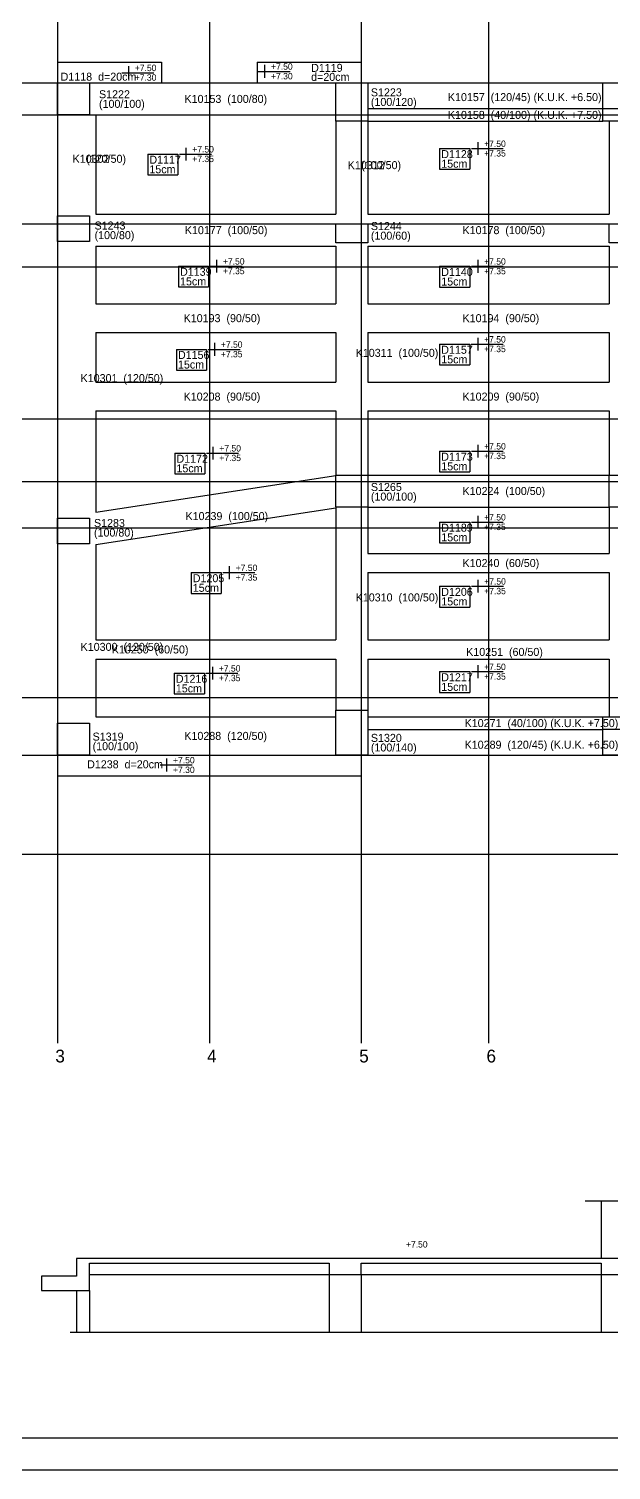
# Model space of a CAD drawing. Header units: millimetres. Extents: x -471670 to -452584, y -75378 to -66578.
# Drawn here: x -469041 to -467220, y -75378 to -70875 of the extents above; entities that cross this region are included whole.
import ezdxf

# ---------------------------------------------------------------- set-up
doc = ezdxf.new("R2010")
doc.units = ezdxf.units.MM
for name, color, linetype in [('KM Aks', 7, 'Continuous'), ('KM Döşeme Markası', 7, 'Continuous'), ('KM Kesik', 7, 'Continuous'), ('KM Kesit', 7, 'Continuous'), ('KM Kesit görünüş', 7, 'Continuous'), ('KM Kiriş', 7, 'Continuous'), ('KM Kiriş Markası', 7, 'Continuous'), ('KM Kolon', 7, 'Continuous'), ('KM Kolon Markası', 7, 'Continuous'), ('KM Kot kesit', 7, 'Continuous'), ('LGP-SLAB2', 7, 'Continuous'), ('REBAR_DET2', 7, 'Continuous'), ('REBAR_DET3', 7, 'Continuous'), ('TABLO', 7, 'Continuous'), ('VM Aks Markası', 7, 'Continuous')]:
    doc.layers.add(name, color=color, linetype=linetype)

msp = doc.modelspace()

# ---------------------------------------------------------------- linework, layer by layer
at = {"layer": 'KM Aks'}
for p, q in [((-468951.6, -66888.6), (-468951.6, -74043.9)), ((-468476.6, -66888.6), (-468476.6, -74043.9)), ((-468001.6, -66888.6), (-468001.6, -74043.9)), ((-467604.1, -66888.6), (-467604.1, -74043.9)), ((-469386.6, -71043.6), (-455515.4, -71043.6)), ((-469386.6, -71143.6), (-455515.4, -71143.6)), ((-469386.6, -71483.6), (-455515.4, -71483.6)), ((-469386.6, -71618.6), (-455515.4, -71618.6)), ((-469386.6, -72093.6), (-455515.4, -72093.6)), ((-469386.6, -72288.6), (-455515.4, -72288.6)), ((-469386.6, -72433.6), (-455515.4, -72433.6)), ((-469386.6, -72963.6), (-455515.4, -72963.6)), ((-469386.6, -73143.6), (-455515.4, -73143.6)), ((-469386.6, -73453.6), (-455515.4, -73453.6))]:
    msp.add_line(p, q, dxfattribs=at)
at = {"layer": 'KM Kesik'}
for p, q in [((-467302.1, -74535.9), (-464491.9, -74535.9)), ((-468911.6, -74946.2), (-456738.2, -74946.2))]:
    msp.add_line(p, q, dxfattribs=at)
at = {"layer": 'KM Kesit'}
msp.add_lwpolyline([(-462687.6, -74716.1), (-468891.6, -74716.1), (-468891.6, -74771.1), (-469001.7, -74771.1), (-469001.7, -74816.1), (-468891.6, -74816.1), (-468851.7, -74816.1), (-468851.7, -74731.1), (-468101.7, -74731.1), (-468101.7, -74766.1), (-468001.7, -74766.1), (-468001.7, -74731.1), (-467251.7, -74731.1), (-467251.7, -74766.1), (-467151.7, -74766.1)], dxfattribs=at)
at = {"layer": 'KM Kesit görünüş'}
for p, q in [((-467251.7, -74535.9), (-467251.7, -74716.1)), ((-468851.7, -74766.1), (-468101.7, -74766.1)), ((-468101.7, -74766.1), (-468101.7, -74946.2)), ((-468001.7, -74766.1), (-468001.7, -74946.2)), ((-468001.7, -74766.1), (-467251.7, -74766.1)), ((-467251.7, -74766.1), (-467251.7, -74946.2)), ((-468891.6, -74816.1), (-468891.6, -74946.2)), ((-468851.7, -74816.1), (-468851.7, -74946.2))]:
    msp.add_line(p, q, dxfattribs=at)
at = {"layer": 'KM Kiriş'}
for p, q in [((-468951.7, -70978.6), (-468951.7, -71043.6)), ((-468951.7, -70978.6), (-468626.7, -70978.6)), ((-468626.7, -70978.6), (-468626.7, -71043.6)), ((-468326.7, -70978.6), (-468326.7, -71043.6)), ((-468326.7, -70978.6), (-468001.7, -70978.6)), ((-468001.7, -70978.6), (-468001.7, -71043.6)), ((-468851.8, -71043.6), (-468081.7, -71043.6)), ((-467981.7, -71043.6), (-467126.7, -71043.6)), ((-468951.8, -71143.7), (-468951.8, -71458.6)), ((-468851.8, -71143.6), (-468081.7, -71143.6)), ((-468831.7, -71143.6), (-468831.7, -71453.6)), ((-467981.7, -71123.6), (-467246.7, -71123.6)), ((-468081.7, -71163.6), (-468081.7, -71453.6)), ((-467981.7, -71163.6), (-467246.7, -71163.6)), ((-467981.7, -71163.6), (-467981.7, -71453.6)), ((-467981.7, -71163.6), (-467246.7, -71163.6)), ((-467226.7, -71163.6), (-467226.7, -71453.6)), ((-468831.7, -71453.6), (-468081.7, -71453.6)), ((-467981.7, -71453.6), (-467226.7, -71453.6)), ((-468951.8, -71538.6), (-468951.7, -71823.6)), ((-468831.7, -71553.6), (-468081.7, -71553.6)), ((-468831.7, -71553.6), (-468831.7, -71733.6)), ((-468081.7, -71553.6), (-468081.7, -71733.6)), ((-467981.7, -71553.6), (-467226.7, -71553.6)), ((-467981.7, -71553.6), (-467981.7, -71733.6)), ((-467226.7, -71553.6), (-467226.7, -71733.6)), ((-468951.7, -71733.6), (-468951.7, -72068.6)), ((-468831.7, -71733.6), (-468081.7, -71733.6)), ((-467981.7, -71733.6), (-467226.7, -71733.6)), ((-468831.7, -71823.6), (-468081.7, -71823.6)), ((-468831.7, -71823.6), (-468831.7, -71978.6)), ((-468081.7, -71823.6), (-468081.7, -71978.6)), ((-467981.7, -71823.6), (-467226.7, -71823.6)), ((-467981.7, -71823.6), (-467981.7, -71978.6)), ((-467226.7, -71823.6), (-467226.7, -71978.6)), ((-468951.7, -71978.6), (-468951.8, -72393.6)), ((-468831.7, -71978.6), (-468081.7, -71978.6)), ((-467981.7, -71978.6), (-467226.7, -71978.6)), ((-468831.7, -72068.6), (-468081.7, -72068.6)), ((-468831.7, -72068.6), (-468831.7, -72384.9)), ((-468081.7, -72068.6), (-468081.7, -72268.6)), ((-467981.7, -72068.6), (-467226.7, -72068.6)), ((-467981.7, -72068.6), (-467981.7, -72268.6)), ((-467226.7, -72068.6), (-467226.7, -72268.6)), ((-468831.7, -72384.9), (-468081.7, -72270.5)), ((-467981.7, -72268.6), (-467226.7, -72268.6)), ((-468831.7, -72486.1), (-468081.7, -72371.6)), ((-468081.7, -72371.6), (-468081.7, -72783.6)), ((-467981.7, -72368.6), (-467226.7, -72368.6)), ((-467981.7, -72368.6), (-467981.7, -72513.6)), ((-467226.7, -72368.6), (-467226.7, -72513.6)), ((-468951.8, -72483.6), (-468951.7, -72843.6)), ((-468831.7, -72486.1), (-468831.7, -72783.6)), ((-467981.7, -72513.6), (-467226.7, -72513.6)), ((-467981.7, -72573.6), (-467226.7, -72573.6)), ((-467981.7, -72573.6), (-467981.7, -72783.6)), ((-467226.7, -72573.6), (-467226.7, -72783.6)), ((-468831.7, -72783.6), (-468081.7, -72783.6)), ((-467981.7, -72783.6), (-467226.7, -72783.6)), ((-468951.7, -72843.6), (-468951.8, -73043.7)), ((-468831.7, -72843.6), (-468081.7, -72843.6)), ((-468831.7, -72843.6), (-468831.7, -73023.6)), ((-468081.7, -72843.6), (-468081.7, -73003.7)), ((-467981.7, -72843.6), (-467226.7, -72843.6)), ((-467981.7, -72843.6), (-467981.7, -73003.7)), ((-467226.7, -72843.6), (-467226.7, -73023.6)), ((-468831.7, -73023.6), (-468081.7, -73023.6)), ((-467981.7, -73023.6), (-467246.7, -73023.6)), ((-467981.7, -73023.6), (-467246.7, -73023.6)), ((-467981.7, -73063.6), (-467246.7, -73063.6)), ((-468951.7, -73143.6), (-468951.7, -73208.6)), ((-468851.8, -73143.6), (-468081.7, -73143.6)), ((-468001.7, -73143.6), (-468001.7, -73208.6)), ((-467981.7, -73143.6), (-467126.7, -73143.6)), ((-467977.4, -73143.6), (-467118.4, -73143.6)), ((-468951.7, -73208.6), (-468001.7, -73208.6))]:
    msp.add_line(p, q, dxfattribs=at)
at = {"layer": 'KM Kolon'}
for points in [[(-468951.7, -71043.6), (-468851.7, -71043.6), (-468851.7, -71143.6), (-468951.7, -71143.6)], [(-468081.7, -71043.6), (-467981.7, -71043.6), (-467981.7, -71163.6), (-468081.7, -71163.6)], [(-467246.7, -71043.6), (-467146.7, -71043.6), (-467146.7, -71163.6), (-467246.7, -71163.6)], [(-467246.7, -71123.6), (-467146.7, -71123.6), (-467146.7, -71163.6), (-467246.7, -71163.6)], [(-468951.7, -71458.6), (-468851.7, -71458.6), (-468851.7, -71538.6), (-468951.7, -71538.6)], [(-468081.7, -71483.6), (-467981.7, -71483.6), (-467981.7, -71543.6), (-468081.7, -71543.6)], [(-467226.7, -71483.6), (-467126.7, -71483.6), (-467126.7, -71543.6), (-467226.7, -71543.6)], [(-468081.7, -72268.6), (-467981.7, -72268.6), (-467981.7, -72368.6), (-468081.7, -72368.6)], [(-467226.7, -72268.6), (-467126.7, -72268.6), (-467126.7, -72368.6), (-467226.7, -72368.6)], [(-468951.7, -72403.6), (-468851.7, -72403.6), (-468851.7, -72483.6), (-468951.7, -72483.6)], [(-468081.7, -73003.6), (-467981.7, -73003.6), (-467981.7, -73143.6), (-468081.7, -73143.6)], [(-467246.7, -73023.6), (-467146.7, -73023.6), (-467146.7, -73063.6), (-467246.7, -73063.6)], [(-467246.7, -73023.6), (-467146.7, -73023.6), (-467146.7, -73143.6), (-467246.7, -73143.6)], [(-468951.7, -73043.6), (-468851.7, -73043.6), (-468851.7, -73143.6), (-468951.7, -73143.6)]]:
    msp.add_lwpolyline(points, close=True, dxfattribs=at)
at = {"layer": 'LGP-SLAB2'}
for p, q in [((-468669.2, -71266), (-468575.1, -71266)), ((-468669.2, -71266), (-468669.2, -71331)), ((-468575.1, -71266), (-468575.1, -71331)), ((-467756.7, -71248.6), (-467662.6, -71248.6)), ((-467756.7, -71248.6), (-467756.7, -71313.6)), ((-467662.6, -71248.6), (-467662.6, -71313.6)), ((-467756.7, -71313.6), (-467662.6, -71313.6)), ((-468669.2, -71331), (-468575.1, -71331)), ((-468573.3, -71616.2), (-468479.2, -71616.2)), ((-468573.3, -71616.2), (-468573.3, -71681.2)), ((-468479.2, -71616.2), (-468479.2, -71681.2)), ((-467756.7, -71616.6), (-467662.6, -71616.6)), ((-467756.7, -71616.6), (-467756.7, -71681.6)), ((-467662.6, -71616.6), (-467662.6, -71681.6)), ((-468573.3, -71681.2), (-468479.2, -71681.2)), ((-467756.7, -71681.6), (-467662.6, -71681.6)), ((-467756.7, -71859.8), (-467662.7, -71859.8)), ((-467756.7, -71859.8), (-467756.7, -71924.8)), ((-467662.7, -71859.8), (-467662.7, -71924.8)), ((-468579.8, -71876), (-468485.7, -71876)), ((-468579.8, -71876), (-468579.8, -71941)), ((-468485.7, -71876), (-468485.7, -71941)), ((-468579.8, -71941), (-468485.7, -71941)), ((-467756.7, -71924.8), (-467662.7, -71924.8)), ((-468584.6, -72200.2), (-468490.5, -72200.2)), ((-468584.6, -72200.2), (-468584.6, -72265.2)), ((-468490.5, -72200.2), (-468490.5, -72265.2)), ((-467756.7, -72193.9), (-467662.6, -72193.9)), ((-467756.7, -72193.9), (-467756.7, -72258.9)), ((-467662.6, -72193.9), (-467662.6, -72258.9)), ((-468584.6, -72265.2), (-468490.5, -72265.2)), ((-467756.7, -72258.9), (-467662.6, -72258.9)), ((-467756.7, -72415.7), (-467662.6, -72415.7)), ((-467756.7, -72415.7), (-467756.7, -72480.7)), ((-467662.6, -72415.7), (-467662.6, -72480.7)), ((-467756.7, -72480.7), (-467662.6, -72480.7)), ((-468533.5, -72573.5), (-468439.4, -72573.5)), ((-468533.5, -72573.5), (-468533.5, -72638.5)), ((-468439.4, -72573.5), (-468439.4, -72638.5)), ((-467756.7, -72616.1), (-467662.4, -72616.1)), ((-467756.7, -72616.1), (-467756.7, -72681.1)), ((-467662.4, -72616.1), (-467662.4, -72681.1)), ((-468533.5, -72638.5), (-468439.4, -72638.5)), ((-467756.7, -72681.1), (-467662.4, -72681.1)), ((-468586.5, -72887.7), (-468492.2, -72887.7)), ((-468586.5, -72887.7), (-468586.5, -72952.7)), ((-468492.2, -72887.7), (-468492.2, -72952.7)), ((-467756.7, -72882.9), (-467662.6, -72882.9)), ((-467756.7, -72882.9), (-467756.7, -72947.9)), ((-467662.6, -72882.9), (-467662.6, -72947.9)), ((-467756.7, -72947.9), (-467662.6, -72947.9)), ((-468586.5, -72952.7), (-468492.2, -72952.7))]:
    msp.add_line(p, q, dxfattribs=at)
at = {"layer": 'REBAR_DET2'}
for p, q in [((-468749.8, -71011.8), (-468649.8, -71011.8)), ((-468729.8, -70991.8), (-468729.8, -71031.8)), ((-468323.8, -71007.5), (-468223.8, -71007.5)), ((-468303.8, -70987.5), (-468303.8, -71027.5)), ((-467637.6, -71228.6), (-467637.6, -71268.6)), ((-468570.1, -71266), (-468470.2, -71266)), ((-468550.1, -71246), (-468550.1, -71286)), ((-467657.6, -71248.6), (-467557.6, -71248.6)), ((-468454.2, -71596.2), (-468454.2, -71636.2)), ((-467637.6, -71596.6), (-467637.6, -71636.6)), ((-468474.2, -71616.2), (-468374.2, -71616.2)), ((-467657.6, -71616.6), (-467557.6, -71616.6)), ((-468460.7, -71856), (-468460.7, -71896)), ((-467657.7, -71859.8), (-467557.7, -71859.8)), ((-467637.7, -71839.8), (-467637.7, -71879.8)), ((-468480.7, -71876), (-468380.7, -71876)), ((-468465.5, -72180.2), (-468465.5, -72220.2)), ((-467637.6, -72173.9), (-467637.6, -72213.9)), ((-468485.5, -72200.2), (-468385.5, -72200.2)), ((-467657.6, -72193.9), (-467557.6, -72193.9)), ((-467637.6, -72395.7), (-467637.6, -72435.7)), ((-467657.6, -72415.7), (-467557.6, -72415.7)), ((-468434.4, -72573.5), (-468334.4, -72573.5)), ((-468414.4, -72553.5), (-468414.4, -72593.5)), ((-467657.4, -72616.1), (-467557.4, -72616.1)), ((-467637.4, -72596.1), (-467637.4, -72636.1)), ((-468487.2, -72887.7), (-468387.2, -72887.7)), ((-468467.2, -72867.7), (-468467.2, -72907.7)), ((-467657.6, -72882.9), (-467557.6, -72882.9)), ((-467637.6, -72862.9), (-467637.6, -72902.9)), ((-468610.3, -73154.5), (-468610.3, -73194.5)), ((-468630.3, -73174.5), (-468530.3, -73174.5))]:
    msp.add_line(p, q, dxfattribs=at)
at = {"layer": 'TABLO'}
for points in [[(-469669.6, -66577.6), (-452583.6, -66577.6), (-452583.6, -75377.6), (-469669.6, -75377.6)], [(-469569.6, -66677.6), (-452683.6, -66677.6), (-452683.6, -75277.6), (-469569.6, -75277.6)]]:
    msp.add_lwpolyline(points, close=True, dxfattribs=at)

# ---------------------------------------------------------------- texts
at = {"layer": 'KM Döşeme Markası'}
for s, p in [('D1118  d=20cm', (-468941.7, -71036.7)), ('d=20cm', (-468158.5, -71037.3)), ('D1119', (-468158.5, -71009.1)), ('D1117', (-468664.2, -71296)), ('D1128', (-467751.7, -71278.6)), ('15cm', (-468664.2, -71326)), ('15cm', (-467751.7, -71308.6)), ('D1139', (-468568.3, -71646.2)), ('D1140', (-467751.7, -71646.6)), ('15cm', (-468568.3, -71676.2)), ('15cm', (-467751.7, -71676.6)), ('D1157', (-467751.7, -71889.8)), ('15cm', (-468574.8, -71936)), ('D1156', (-468574.8, -71906)), ('15cm', (-467751.7, -71919.8)), ('D1172', (-468579.6, -72230.2)), ('D1173', (-467751.7, -72223.9)), ('15cm', (-468579.6, -72260.2)), ('15cm', (-467751.7, -72253.9)), ('15cm', (-467751.7, -72475.7)), ('D1189', (-467751.7, -72445.7)), ('D1205', (-468528.5, -72603.5)), ('15cm', (-468528.5, -72633.5)), ('D1206', (-467751.7, -72646.1)), ('15cm', (-467751.7, -72676.1)), ('D1216', (-468581.5, -72917.7)), ('D1217', (-467751.7, -72912.9)), ('15cm', (-468581.5, -72947.7)), ('15cm', (-467751.7, -72942.9)), ('D1238  d=20cm', (-468858.8, -73184.9))]:
    msp.add_text(s, height=25, dxfattribs=at).set_placement(p)
at = {"layer": 'KM Kiriş Markası'}
for s, p in [('K10153  (100/80)', (-468554.4, -71106.1)), ('K10157  (120/45) (K.U.K. +6.50)', (-467730.9, -71100.4)), ('K10158  (40/100) (K.U.K. +7.50) ', (-467730.9, -71156.1)), ('K10302', (-468904.2, -71293.2)), ('(120/50)', (-468861.7, -71293.2)), ('K10312', (-468044.2, -71313.1)), ('(100/50)', (-468001.7, -71313)), ('K10177  (100/50)', (-468553.3, -71516.1)), ('K10178  (100/50)', (-467685.1, -71516.1)), ('K10193  (90/50)', (-468557.1, -71791.1)), ('K10194  (90/50)', (-467685.1, -71791.1)), ('K10311  (100/50)', (-468019.2, -71899.4)), ('K10301  (120/50)', (-468879.2, -71978.4)), ('K10208  (90/50)', (-468557.1, -72036.1)), ('K10209  (90/50)', (-467685.1, -72036.1)), ('K10224  (100/50)', (-467685.1, -72331.1)), ('K10239  (100/50)', (-468551.2, -72409.4)), ('K10240  (60/50)', (-467685.1, -72556.1)), ('K10310  (100/50)', (-468019.2, -72663.5)), ('K10300  (120/50)', (-468879.2, -72818)), ('K10250  (60/50)', (-468781.7, -72826.1)), ('K10251  (60/50)', (-467673.7, -72833.8)), ('K10271  (40/100) (K.U.K. +7.50) ', (-467678.6, -73056.1)), ('K10288  (120/50)', (-468554.9, -73096.1)), ('K10289  (120/45) (K.U.K. +6.50)', (-467678.6, -73123.7))]:
    msp.add_text(s, height=25, dxfattribs=at).set_placement(p)
at = {"layer": 'KM Kolon Markası'}
for s, p in [('S1222', (-468821.7, -71091.5)), ('(100/100)', (-468821.7, -71121.5)), ('S1223', (-467971.7, -71085.6)), ('(100/120)', (-467971.7, -71115.6)), ('S1243', (-468835.6, -71501.7)), ('(100/80)', (-468835.6, -71531.7)), ('S1244', (-467971.7, -71503.4)), ('(100/60)', (-467971.7, -71533.4)), ('S1265', (-467971.7, -72318.5)), ('(100/100)', (-467971.7, -72348.5)), ('S1283', (-468837.4, -72431)), ('(100/80)', (-468837.4, -72461)), ('S1319', (-468841.7, -73098.3)), ('S1320', (-467971.7, -73102.3)), ('(100/100)', (-468841.7, -73128.3)), ('(100/140)', (-467971.7, -73132.3))]:
    msp.add_text(s, height=25, dxfattribs=at).set_placement(p)
at = {"layer": 'KM Kot kesit'}
msp.add_text('+7.50', height=20, dxfattribs=at).set_placement((-467862, -74682.1))
at = {"layer": 'REBAR_DET3'}
for s, p in [('+7.50', (-468709.8, -71006.8)), ('+7.50', (-468283.8, -71002.5)), ('+7.30', (-468283.8, -71032.5)), ('+7.30', (-468709.8, -71036.8)), ('+7.50', (-467617.6, -71243.6)), ('+7.50', (-468530.1, -71261)), ('+7.35', (-468530.1, -71291)), ('+7.35', (-467617.6, -71273.6)), ('+7.50', (-468434.2, -71611.2)), ('+7.50', (-467617.6, -71611.6)), ('+7.35', (-468434.2, -71641.2)), ('+7.35', (-467617.6, -71641.6)), ('+7.50', (-468440.7, -71871)), ('+7.50', (-467617.7, -71854.8)), ('+7.35', (-467617.7, -71884.8)), ('+7.35', (-468440.7, -71901)), ('+7.50', (-468445.5, -72195.2)), ('+7.50', (-467617.6, -72188.9)), ('+7.35', (-468445.5, -72225.2)), ('+7.35', (-467617.6, -72218.9)), ('+7.50', (-467617.6, -72410.7)), ('+7.35', (-467617.6, -72440.7)), ('+7.50', (-468394.4, -72568.5)), ('+7.35', (-468394.4, -72598.5)), ('+7.50', (-467617.4, -72611.1)), ('+7.35', (-467617.4, -72641.1)), ('+7.50', (-467617.6, -72877.9)), ('+7.50', (-468447.2, -72882.7)), ('+7.35', (-468447.2, -72912.7)), ('+7.35', (-467617.6, -72907.9)), ('+7.50', (-468590.3, -73169.5)), ('+7.30', (-468590.3, -73199.5))]:
    msp.add_text(s, height=20, dxfattribs=at).set_placement(p)
at = {"layer": 'VM Aks Markası'}
for s, p in [('3', (-468958.2, -74103.9)), ('4', (-468483.7, -74103.9)), ('5', (-468008.2, -74103.9)), ('6', (-467610.3, -74103.9))]:
    msp.add_text(s, height=40, dxfattribs=at).set_placement(p)

doc.saveas('drawing.dxf')
